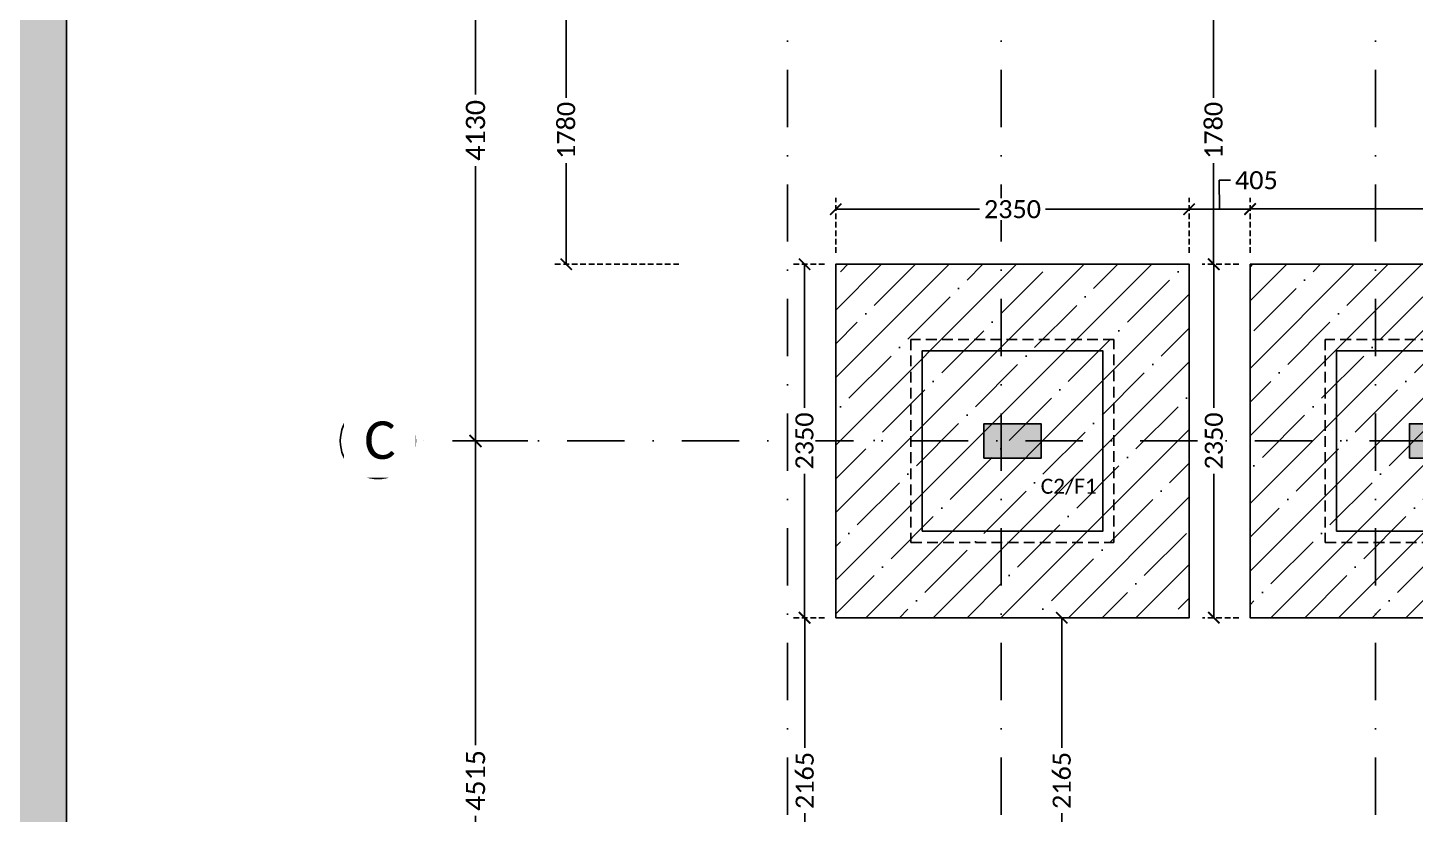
# Model space of a CAD drawing. Header units: millimetres. Extents: x -176651 to 388869, y -18959 to 486614.
# Drawn here: x 216384 to 225611, y 268263 to 273492 of the extents above; entities that cross this region are included whole.
import ezdxf
from ezdxf.xclip import XClip

# ---------------------------------------------------------------- set-up
doc = ezdxf.new("R2010")
doc.units = ezdxf.units.MM
doc.header["$LTSCALE"] = 150
doc.header["$XCLIPFRAME"] = 2
for name, pattern in [('3BHK-W(SB)$0$HIDDEN', [0.375, 0.25, -0.125]), ('DASHDOTX2', [50.8, 25.4, -12.7, 0, -12.7]), ('HIDDEN2', [4.7625, 3.175, -1.5875])]:
    doc.linetypes.add(name, pattern=pattern)
for name, color, linetype in [('ad-Column', 3, 'Continuous'), ('ad-Column Hatch', 125, 'Continuous'), ('ad-Footing line', 2, 'Continuous'), ('ad-Grid', 8, 'DASHDOTX2'), ('ad-PCC line', 8, 'HIDDEN2'), ('ad-Road', 2, 'Continuous'), ('ad-Road Hatch', 8, 'Continuous'), ('ad-Text main', 7, 'Continuous'), ('ad-Wall hatch', 8, 'Continuous')]:
    doc.layers.add(name, color=color, linetype=linetype)
for name, color, linetype, true_color in [('ad-Dimension', 5, 'Continuous', 0x0000ff), ('ad-Footing Excavation', 30, 'Continuous', 0xff7f00), ('ad-Foundation text', 6, 'Continuous', 0xff00ff), ('ad-Plot Boundary', 6, 'Continuous', 0xff00ff)]:
    doc.layers.add(name, color=color, linetype=linetype, true_color=true_color)
doc.styles.get("Standard").update_dxf_attribs({"font": 'calibril.ttf'})
doc.dimstyles.new('A-75-DIM-INT (Framing)', dxfattribs={"dimscale": 100, "dimtxt": 1.6, "dimasz": 1, "dimexe": 1, "dimexo": 1, "dimgap": 0.5, "dimtad": 0, "dimdec": 0, "dimdsep": 46, "dimtxsty": 'Standard', "dimblk": 'ARCHTICK', "dimcen": 0.025, "dimclrd": 5, "dimclre": 5, "dimclrt": 256, "dimazin": 2, "dimtfac": 1, "dimtdec": 0, "dimtmove": 1, "dimatfit": 0, "dimldrblk": 'ARCHTICK', "dimfxl": 1, "dimfxlon": 1, "dimtfill": 1, "dimtolj": 1, "dimtzin": 0, "dimarcsym": 0})
pattern_1 = [(45, (-179236.65, -172034.9), (-224.5064, 224.5064), []), (45, (-179012.14, -172034.9), (-224.5064, 224.5064), [396.875, -79.375, 0, -79.375])]

# ---------------------------------------------------------------- blocks, each defined once
blk = doc.blocks.new('A$C4fb60e89')
at = {"layer": 'ad-Road Hatch', "ltscale": 5, "transparency": 33554687}
h = blk.add_hatch(dxfattribs=at)
h.set_pattern_fill('AR-HBONE', color=256, scale=15)
h.set_pattern_definition([(45, (-193247.7, -428758.8), (0, 2155.2615), [4572, -1524]), (135, (-192170.1, -427681.1), (2e-13, 2155.2615), [4572, -1524])])
h.paths.add_polyline_path([(175594.5, -250241), (169177.9, -249341.1), (167473.5, -249057.1), (167473.5, -138693.9), (101313.5, -138693.9), (101313.5, -199953.9), (101307.7, -237994.6), (101040.4, -268291), (101007.7, -280967.7), (101066.4, -293683.6), (101242.5, -311127.2), (100909.9, -319343.6), (100949.1, -333937.5), (100668.7, -366959.6), (100727.3, -390982.9), (100668.7, -404585.6), (100538.2, -420418.5), (100466.5, -428758.8), (92426.2, -427265.5), (92163.5, -427209.5), (92163.5, -321453.9), (24803.5, -321453.9), (24803.5, -412960.5), (15653.5, -411028.6), (15653.5, -321452.2), (-19535.1, -321452.2), (-34427.5, -319476.7), (-65207.4, -315394.6), (-171770.1, -301268.1), (-185853.9, -298333.1), (-193247.7, -296831.5), (-193244, -292907.6), (-191913.8, -285219.4), (-191838.8, -284678.8), (-183397.4, -286393.2), (-169722.9, -289242.8), (-53141.2, -304697.5), (-18730.1, -309262.2), (15653.3, -309262.2), (15653.5, 703.4), (24803.5, 1114.6), (24803.5, -129543.9), (92163.5, -129543.9), (92163.5, 15133.3), (101313.5, 17712.8), (101313.5, -129543.9), (167473.5, -129543.9), (167473.5, 35551.6), (175738, 37855), (175848.8, 28595.3), (175835.8, 25947.4), (175777.1, 14040.5), (175855.3, 2315.8), (175659.7, -18036.1), (175731.4, -34038.6), (175718.4, -46839.2), (175672.7, -63402.4), (175816.2, -82071.9), (175542.3, -106356), (175490.2, -124640.8), (175574.9, -145018.8), (175731.4, -168892), (175796.6, -181268.8), (175796.6, -192667.4), (175744.5, -208200.3), (175829.2, -223276.8), (175887.9, -234871.1)])
h.paths.add_polyline_path([(24803.5, -309263.9), (92163.5, -309263.9), (92163.5, -138693.9), (24803.5, -138693.9)], flags=16)
at = {"layer": 'ad-Road', "ltscale": 5}
blk.add_lwpolyline([(24803.5, -309263.9), (92163.5, -309263.9), (92163.5, -138693.9), (24803.5, -138693.9)], close=True, dxfattribs=at)
blk = doc.blocks.new('zw$E7CA')
at = {"layer": 'ad-Plot Boundary'}
blk.add_lwpolyline([(0, 0), (33680, 0), (33680, 30050), (0, 30050)], close=True, dxfattribs=at)
blk = doc.blocks.new('zw$A88E')
at = {"layer": 'ad-Plot Boundary', "ltscale": 5}
blk.add_blockref('zw$E7CA', (-150934.5, -206598.9), dxfattribs=at)
blk = doc.blocks.new("Plot's Boundary")
at = {"layer": 'ad-Road', "ltscale": 5}
blk.add_blockref('A$C4fb60e89', (191838.8, 428758.8), dxfattribs=at)
at = {"layer": 'ad-Plot Boundary', "ltscale": 5}
blk.add_blockref('zw$A88E', (367576.8, 466613.8), dxfattribs=at)
blk = doc.blocks.new('_ArchTick')
at = {"color": 0, "linetype": 'ByBlock', "const_width": 0.15}
blk.add_lwpolyline([(-0.5, -0.5), (0.5, 0.5)], dxfattribs=at)
blk = doc.blocks.new('*D379')
at = {"layer": 'ad-Dimension', "lineweight": -2, "transparency": 16777216}
for p, q in [((-3032, 8760), (-3460.2, 8760)), ((-3380.2, 8760), (-3380.2, 6932.9)), ((-3380.2, 4630), (-3380.2, 6457.1)), ((-3132.1, 4630), (-3460.2, 4630))]:
    blk.add_line(p, q, dxfattribs=at)
at = {"layer": 'Defpoints', "color": 0, "transparency": 16777216}
for p in [(-2952, 8760), (-3380.2, 4630), (-3052.1, 4630)]:
    blk.add_point(p, dxfattribs=at)
at = {"layer": 'ad-Dimension', "lineweight": -2, "transparency": 16777216, "xscale": 80, "yscale": 80, "zscale": 80}
for p, rotation in [((-3380.2, 8760), 90), ((-3380.2, 4630), 270)]:
    blk.add_blockref('_ArchTick', p, dxfattribs=dict(at, rotation=rotation))
at = {"layer": 'ad-Dimension', "transparency": 16777216, "insert": (-3380.2, 6695), "char_height": 128, "attachment_point": 5, "rotation": 90, "bg_fill": 3, "box_fill_scale": 1.1, "bg_fill_color": 256, "bg_fill_true_color": 13158600, "bg_fill_transparency": 0}
blk.add_mtext('\\A1;4130', dxfattribs=at)
blk = doc.blocks.new('*D380')
at = {"layer": 'ad-Dimension', "lineweight": -2, "transparency": 16777216}
for p, q in [((-3032, 4630), (-3460.2, 4630)), ((-3380.2, 4630), (-3380.2, 2607.6)), ((-3380.2, 115), (-3380.2, 2137.4)), ((-3132.1, 115), (-3460.2, 115))]:
    blk.add_line(p, q, dxfattribs=at)
at = {"layer": 'Defpoints', "color": 0, "transparency": 16777216}
for p in [(-2952, 4630), (-3380.2, 115), (-3052.1, 115)]:
    blk.add_point(p, dxfattribs=at)
at = {"layer": 'ad-Dimension', "lineweight": -2, "transparency": 16777216, "xscale": 80, "yscale": 80, "zscale": 80}
for p, rotation in [((-3380.2, 4630), 90), ((-3380.2, 115), 270)]:
    blk.add_blockref('_ArchTick', p, dxfattribs=dict(at, rotation=rotation))
at = {"layer": 'ad-Dimension', "transparency": 16777216, "insert": (-3380.2, 2372.5), "char_height": 128, "attachment_point": 5, "rotation": 90, "bg_fill": 3, "box_fill_scale": 1.1, "bg_fill_color": 256, "bg_fill_true_color": 13158600, "bg_fill_transparency": 0}
blk.add_mtext('\\A1;4515', dxfattribs=at)
blk = doc.blocks.new('zw$6AA0')
at = {"layer": 'ad-Column Hatch', "transparency": 33554687}
h = blk.add_hatch(color=256, dxfattribs=at)
h.dxf.hatch_style = 1
h.paths.add_polyline_path([(0, -230), (380, -230), (380, 0), (0, 0)])
at = {"layer": 'ad-Column'}
blk.add_lwpolyline([(0, -230), (380, -230), (380, 0), (0, 0)], close=True, dxfattribs=at)
blk = doc.blocks.new('zw$C199')
at = {"layer": 'ad-Column Hatch', "transparency": 33554687}
h = blk.add_hatch(color=256, dxfattribs=at)
h.dxf.hatch_style = 1
h.paths.add_polyline_path([(0, 0), (230, 0), (230, 230), (0, 230)])
at = {"layer": 'ad-Column'}
blk.add_lwpolyline([(0, 0), (230, 0), (230, 230), (0, 230)], close=True, dxfattribs=at)
blk = doc.blocks.new('1625W_Columns')
at = {"layer": 'ad-Column'}
for name, p, rotation in [('zw$6AA0', (0, 4745), 359.9999999999993), ('zw$C199', (2830, 4515), 359.9999999999999)]:
    blk.add_blockref(name, p, dxfattribs=dict(at, rotation=rotation))
blk = doc.blocks.new('A$C26f4352e')
at = {"layer": 'ad-Foundation text', "insert": (-11555.9, -9294.5), "char_height": 100, "width": 349.312, "attachment_point": 5}
blk.add_mtext('\\pxt5;C2/F1', dxfattribs=at)
blk = doc.blocks.new('A$Cf8271b05')
at = {"layer": 'ad-Footing line'}
for points in [[(-410, -9360), (790, -9360), (790, -8160), (-410, -8160)], [(2345, -9360), (3545, -9360), (3545, -8160), (2345, -8160)]]:
    blk.add_lwpolyline(points, close=True, dxfattribs=at)
at = {"layer": 'ad-PCC line', "ltscale": 0.15}
for points in [[(-485, -9435), (865, -9435), (865, -8085), (-485, -8085)], [(2270, -9435), (3620, -9435), (3620, -8085), (2270, -8085)]]:
    blk.add_lwpolyline(points, close=True, dxfattribs=at)
blk = doc.blocks.new('A$Cc8ad2c65')
at = {"layer": 'ad-Wall hatch', "transparency": 33554687}
h = blk.add_hatch(dxfattribs=at)
h.set_pattern_fill('ANSI35', color=256, scale=50)
h.set_pattern_definition(pattern_1)
h.paths.add_polyline_path([(-985, -9935), (1365, -9935), (1365, -7585), (-985, -7585)])
h = blk.add_hatch(dxfattribs=at)
h.set_pattern_fill('ANSI35', color=256, scale=50)
h.set_pattern_definition(pattern_1)
h.paths.add_polyline_path([(1770, -7585), (6245, -7585), (6245, -9935), (1770, -9935)])
at = {"layer": 'ad-Footing Excavation'}
for points in [[(-985, -9935), (1365, -9935), (1365, -7585), (-985, -7585)], [(1770, -7585), (6245, -7585), (6245, -9935), (1770, -9935)]]:
    blk.add_lwpolyline(points, close=True, dxfattribs=at)
blk = doc.blocks.new('*D31')
at = {"layer": 'ad-Dimension', "linetype": '3BHK-W(SB)$0$HIDDEN', "lineweight": -2, "transparency": 16777216}
for p, q in [((-650, -6485), (-982.5, -6485)), ((-157.5, -8265), (-982.5, -8265))]:
    blk.add_line(p, q, dxfattribs=at)
at = {"layer": 'ad-Dimension', "lineweight": -2, "transparency": 16777216}
for p, q in [((-907.5, -6485), (-907.5, -7158.2)), ((-907.5, -8265), (-907.5, -7591.8))]:
    blk.add_line(p, q, dxfattribs=at)
at = {"layer": 'Defpoints', "color": 0, "transparency": 16777216}
for p in [(-575, -6485), (-907.5, -8265), (885, -8265)]:
    blk.add_point(p, dxfattribs=at)
at = {"layer": 'ad-Dimension', "lineweight": -2, "transparency": 16777216, "xscale": 75, "yscale": 75, "zscale": 75}
for p, rotation in [((-907.5, -6485), 90), ((-907.5, -8265), 270)]:
    blk.add_blockref('_ArchTick', p, dxfattribs=dict(at, rotation=rotation))
at = {"layer": 'ad-Dimension', "transparency": 16777216, "insert": (-907.5, -7375), "char_height": 120, "attachment_point": 5, "rotation": 90, "bg_fill": 3, "box_fill_scale": 1.1, "bg_fill_color": 257, "bg_fill_transparency": 0}
blk.add_mtext('\\A1;1780', dxfattribs=at)
blk = doc.blocks.new('*D41')
at = {"layer": 'ad-Dimension', "linetype": '3BHK-W(SB)$0$HIDDEN', "lineweight": -2, "transparency": 16777216}
for p, q in [((810, -8265), (602.1, -8265)), ((810, -10615), (602.1, -10615))]:
    blk.add_line(p, q, dxfattribs=at)
at = {"layer": 'ad-Dimension', "lineweight": -2, "transparency": 16777216}
for p, q in [((677.1, -8265), (677.1, -9220.4)), ((677.1, -10615), (677.1, -9659.6))]:
    blk.add_line(p, q, dxfattribs=at)
at = {"layer": 'Defpoints', "color": 0, "transparency": 16777216}
for p in [(677.1, -8265), (885, -8265), (885, -10615)]:
    blk.add_point(p, dxfattribs=at)
at = {"layer": 'ad-Dimension', "lineweight": -2, "transparency": 16777216, "xscale": 75, "yscale": 75, "zscale": 75}
for p, rotation in [((677.1, -8265), 90), ((677.1, -10615), 270)]:
    blk.add_blockref('_ArchTick', p, dxfattribs=dict(at, rotation=rotation))
at = {"layer": 'ad-Dimension', "transparency": 16777216, "insert": (677.1, -9440), "char_height": 120, "attachment_point": 5, "rotation": 90, "bg_fill": 3, "box_fill_scale": 1.1, "bg_fill_color": 257, "bg_fill_transparency": 0}
blk.add_mtext('\\A1;2350', dxfattribs=at)
blk = doc.blocks.new('*D42')
at = {"layer": 'ad-Dimension', "linetype": '3BHK-W(SB)$0$HIDDEN', "lineweight": -2, "transparency": 16777216}
for p, q in [((810, -10615), (603.9, -10615)), ((810, -12780), (603.9, -12780))]:
    blk.add_line(p, q, dxfattribs=at)
at = {"layer": 'ad-Dimension', "lineweight": -2, "transparency": 16777216}
for p, q in [((678.9, -10615), (678.9, -11480.5)), ((678.9, -12780), (678.9, -11914.5))]:
    blk.add_line(p, q, dxfattribs=at)
at = {"layer": 'Defpoints', "color": 0, "transparency": 16777216}
for p in [(885, -10615), (678.9, -12780), (885, -12780)]:
    blk.add_point(p, dxfattribs=at)
at = {"layer": 'ad-Dimension', "lineweight": -2, "transparency": 16777216, "xscale": 75, "yscale": 75, "zscale": 75}
for p, rotation in [((678.9, -10615), 90), ((678.9, -12780), 270)]:
    blk.add_blockref('_ArchTick', p, dxfattribs=dict(at, rotation=rotation))
at = {"layer": 'ad-Dimension', "transparency": 16777216, "insert": (678.9, -11697.5), "char_height": 120, "attachment_point": 5, "rotation": 90, "bg_fill": 3, "box_fill_scale": 1.1, "bg_fill_color": 257, "bg_fill_transparency": 0}
blk.add_mtext('\\A1;2165', dxfattribs=at)
blk = doc.blocks.new('*D68')
at = {"layer": 'ad-Dimension', "linetype": '3BHK-W(SB)$0$HIDDEN', "lineweight": -2, "transparency": 16777216}
for p, q in [((2298.8, -10615), (2463.1, -10615)), ((2298.8, -12780), (2463.1, -12780))]:
    blk.add_line(p, q, dxfattribs=at)
at = {"layer": 'ad-Dimension', "lineweight": -2, "transparency": 16777216}
for p, q in [((2388.1, -10615), (2388.1, -11480.5)), ((2388.1, -12780), (2388.1, -11914.5))]:
    blk.add_line(p, q, dxfattribs=at)
at = {"layer": 'Defpoints', "color": 0, "transparency": 16777216}
for p in [(2223.8, -10615), (2223.8, -12780), (2388.1, -12780)]:
    blk.add_point(p, dxfattribs=at)
at = {"layer": 'ad-Dimension', "lineweight": -2, "transparency": 16777216, "xscale": 75, "yscale": 75, "zscale": 75}
for p, rotation in [((2388.1, -10615), 90), ((2388.1, -12780), 270)]:
    blk.add_blockref('_ArchTick', p, dxfattribs=dict(at, rotation=rotation))
at = {"layer": 'ad-Dimension', "transparency": 16777216, "insert": (2388.1, -11697.5), "char_height": 120, "attachment_point": 5, "rotation": 90, "bg_fill": 3, "box_fill_scale": 1.1, "bg_fill_color": 257, "bg_fill_transparency": 0}
blk.add_mtext('\\A1;2165', dxfattribs=at)
blk = doc.blocks.new('*D69')
at = {"layer": 'ad-Dimension', "linetype": '3BHK-W(SB)$0$HIDDEN', "lineweight": -2, "transparency": 16777216}
for p, q in [((3565, -6485), (3322.4, -6485)), ((3565, -8265), (3322.4, -8265))]:
    blk.add_line(p, q, dxfattribs=at)
at = {"layer": 'ad-Dimension', "lineweight": -2, "transparency": 16777216}
for p, q in [((3397.4, -6485), (3397.4, -7158.2)), ((3397.4, -8265), (3397.4, -7591.8))]:
    blk.add_line(p, q, dxfattribs=at)
at = {"layer": 'Defpoints', "color": 0, "transparency": 16777216}
for p in [(3397.4, -6485), (3640, -6485), (3640, -8265)]:
    blk.add_point(p, dxfattribs=at)
at = {"layer": 'ad-Dimension', "lineweight": -2, "transparency": 16777216, "xscale": 75, "yscale": 75, "zscale": 75}
for p, rotation in [((3397.4, -6485), 90), ((3397.4, -8265), 270)]:
    blk.add_blockref('_ArchTick', p, dxfattribs=dict(at, rotation=rotation))
at = {"layer": 'ad-Dimension', "transparency": 16777216, "insert": (3397.4, -7375), "char_height": 120, "attachment_point": 5, "rotation": 90, "bg_fill": 3, "box_fill_scale": 1.1, "bg_fill_color": 257, "bg_fill_transparency": 0}
blk.add_mtext('\\A1;1780', dxfattribs=at)
blk = doc.blocks.new('*D76')
at = {"layer": 'ad-Dimension', "linetype": '3BHK-W(SB)$0$HIDDEN', "lineweight": -2, "transparency": 16777216}
for p, q in [((3640, -8190), (3640, -7822.5)), ((8115, -8190), (8115, -7822.5))]:
    blk.add_line(p, q, dxfattribs=at)
at = {"layer": 'ad-Dimension', "lineweight": -2, "transparency": 16777216}
for p, q in [((3640, -7897.5), (5657.1, -7897.5)), ((8115, -7897.5), (6097.9, -7897.5))]:
    blk.add_line(p, q, dxfattribs=at)
at = {"layer": 'Defpoints', "color": 0, "transparency": 16777216}
for p in [(3640, -7897.5), (3640, -8265), (8115, -8265)]:
    blk.add_point(p, dxfattribs=at)
at = {"layer": 'ad-Dimension', "lineweight": -2, "transparency": 16777216, "xscale": 75, "yscale": 75, "zscale": 75, "rotation": 180}
blk.add_blockref('_ArchTick', (3640, -7897.5), dxfattribs=at)
at = {"layer": 'ad-Dimension', "lineweight": -2, "transparency": 16777216, "xscale": 75, "yscale": 75, "zscale": 75}
blk.add_blockref('_ArchTick', (8115, -7897.5), dxfattribs=at)
at = {"layer": 'ad-Dimension', "transparency": 16777216, "insert": (5877.5, -7897.5), "char_height": 120, "attachment_point": 5, "bg_fill": 3, "box_fill_scale": 1.1, "bg_fill_color": 257, "bg_fill_transparency": 0}
blk.add_mtext('\\A1;4475', dxfattribs=at)
blk = doc.blocks.new('*D77')
at = {"layer": 'ad-Dimension', "lineweight": -2, "transparency": 16777216}
for p, q in [((3509.5, -7706.8), (3434.5, -7706.8)), ((3434.5, -7706.8), (3437.5, -7899.4)), ((3235, -7899.4), (3640, -7899.4))]:
    blk.add_line(p, q, dxfattribs=at)
at = {"layer": 'ad-Dimension', "linetype": '3BHK-W(SB)$0$HIDDEN', "lineweight": -2, "transparency": 16777216}
for p, q in [((3235, -8190), (3235, -7824.4)), ((3640, -8190), (3640, -7824.4))]:
    blk.add_line(p, q, dxfattribs=at)
at = {"layer": 'Defpoints', "color": 0, "transparency": 16777216}
for p in [(3640, -7899.4), (3235, -8265), (3640, -8265)]:
    blk.add_point(p, dxfattribs=at)
at = {"layer": 'ad-Dimension', "lineweight": -2, "transparency": 16777216, "xscale": 75, "yscale": 75, "zscale": 75, "rotation": 180}
blk.add_blockref('_ArchTick', (3235, -7899.4), dxfattribs=at)
at = {"layer": 'ad-Dimension', "lineweight": -2, "transparency": 16777216, "xscale": 75, "yscale": 75, "zscale": 75}
blk.add_blockref('_ArchTick', (3640, -7899.4), dxfattribs=at)
at = {"layer": 'ad-Dimension', "transparency": 16777216, "insert": (3682, -7706.8), "char_height": 120, "attachment_point": 5, "bg_fill": 3, "box_fill_scale": 1.1, "bg_fill_color": 257, "bg_fill_transparency": 0}
blk.add_mtext('\\A1;405', dxfattribs=at)
blk = doc.blocks.new('*D78')
at = {"layer": 'ad-Dimension', "linetype": '3BHK-W(SB)$0$HIDDEN', "lineweight": -2, "transparency": 16777216}
for p, q in [((885, -8190), (885, -7824.4)), ((3235, -8190), (3235, -7824.4))]:
    blk.add_line(p, q, dxfattribs=at)
at = {"layer": 'ad-Dimension', "lineweight": -2, "transparency": 16777216}
for p, q in [((885, -7899.4), (1840.4, -7899.4)), ((3235, -7899.4), (2279.6, -7899.4))]:
    blk.add_line(p, q, dxfattribs=at)
at = {"layer": 'Defpoints', "color": 0, "transparency": 16777216}
for p in [(885, -7899.4), (885, -8265), (3235, -8265)]:
    blk.add_point(p, dxfattribs=at)
at = {"layer": 'ad-Dimension', "lineweight": -2, "transparency": 16777216, "xscale": 75, "yscale": 75, "zscale": 75, "rotation": 180}
blk.add_blockref('_ArchTick', (885, -7899.4), dxfattribs=at)
at = {"layer": 'ad-Dimension', "lineweight": -2, "transparency": 16777216, "xscale": 75, "yscale": 75, "zscale": 75}
blk.add_blockref('_ArchTick', (3235, -7899.4), dxfattribs=at)
at = {"layer": 'ad-Dimension', "transparency": 16777216, "insert": (2060, -7899.4), "char_height": 120, "attachment_point": 5, "bg_fill": 3, "box_fill_scale": 1.1, "bg_fill_color": 257, "bg_fill_transparency": 0}
blk.add_mtext('\\A1;2350', dxfattribs=at)
blk = doc.blocks.new('*D91')
at = {"layer": 'ad-Dimension', "linetype": '3BHK-W(SB)$0$HIDDEN', "lineweight": -2, "transparency": 16777216}
for p, q in [((3565, -8265), (3324.3, -8265)), ((3565, -10615), (3324.3, -10615))]:
    blk.add_line(p, q, dxfattribs=at)
at = {"layer": 'ad-Dimension', "lineweight": -2, "transparency": 16777216}
for p, q in [((3399.3, -8265), (3399.3, -9220.4)), ((3399.3, -10615), (3399.3, -9659.6))]:
    blk.add_line(p, q, dxfattribs=at)
at = {"layer": 'Defpoints', "color": 0, "transparency": 16777216}
for p in [(3399.3, -8265), (3640, -8265), (3640, -10615)]:
    blk.add_point(p, dxfattribs=at)
at = {"layer": 'ad-Dimension', "lineweight": -2, "transparency": 16777216, "xscale": 75, "yscale": 75, "zscale": 75}
for p, rotation in [((3399.3, -8265), 90), ((3399.3, -10615), 270)]:
    blk.add_blockref('_ArchTick', p, dxfattribs=dict(at, rotation=rotation))
at = {"layer": 'ad-Dimension', "transparency": 16777216, "insert": (3399.3, -9440), "char_height": 120, "attachment_point": 5, "rotation": 90, "bg_fill": 3, "box_fill_scale": 1.1, "bg_fill_color": 257, "bg_fill_transparency": 0}
blk.add_mtext('\\A1;2350', dxfattribs=at)
blk = doc.blocks.new('1625W_Grid')
at = {"layer": 'ad-Grid', "ltscale": 0.1}
for points in [[(-1305, -3190), (-1305, 15870)], [(115, -3190), (115, 15870)], [(2605, -3190), (2605, 15870)]]:
    blk.add_lwpolyline(points, dxfattribs=at)
at = {"layer": 'ad-Grid', "color": 7, "linetype": 'ByBlock'}
blk.add_circle((-4030, 4630), 250, dxfattribs=at)
at = {"layer": 'ad-Text main', "insert": (-4016.5, 4634), "char_height": 250, "width": 227.385, "attachment_point": 5, "bg_fill": 2}
blk.add_mtext('{\\fCalibri|b0|i0|c0|p34;C}', dxfattribs=at)
at = {"layer": 'ad-Grid', "ltscale": 0.1}
blk.add_lwpolyline([(15900, 4630), (-3780, 4630)], dxfattribs=at)
at = {"layer": 'ad-Dimension'}
dim = blk.add_linear_dim(base=(-3380.2, 4630), p1=(-2952, 8760), p2=(-3052.1, 4630), angle=90, dimstyle='A-75-DIM-INT (Framing)', override={"dimscale": 80, "dimblk": 'ArchTick', "dimclrd": 256, "dimclre": 256, "dimfxl": 10, "dimtfill": 1, "dimtfillclr": 0}, dxfattribs=at)
dim.commit()
dim.dimension.update_dxf_attribs({"geometry": '*D379', "text_midpoint": (-3380.2, 6695)})
dim = blk.add_linear_dim(base=(-3380.2, 115), p1=(-2952, 4630), p2=(-3052.1, 115), angle=90, dimstyle='A-75-DIM-INT (Framing)', override={"dimscale": 80, "dimblk": 'ArchTick', "dimclrd": 256, "dimclre": 256, "dimfxl": 10, "dimtfill": 1, "dimtfillclr": 0}, dxfattribs=at)
dim.commit()
dim.dimension.update_dxf_attribs({"geometry": '*D380', "text_midpoint": (-3380.2, 2372.5)})
blk = doc.blocks.new('1625W_Footing Layout')
ref = blk.add_blockref("Plot's Boundary", (0, 0))
XClip(ref).set_block_clipping_path([(211642.2775057808, 255014.8999686334), (255322.2775057808, 295064.8999686334)])
blk.add_blockref('1625W_Grid', (222742.3, 266114.9))
for name, p in [('A$Cf8271b05', (222742.3, 279504.9)), ('1625W_Columns', (222742.3, 266114.9))]:
    blk.add_blockref(name, p)
at = {"layer": 'ad-Foundation text'}
blk.add_blockref('A$C26f4352e', (234862.3, 279734.9), dxfattribs=at)
blk = doc.blocks.new('A$C67460cae')
at = {"layer": 'ad-Dimension'}
for base, p1, p2, picture, middle in [((-907.5, -8265), (-575, -6485), (885, -8265), '*D31', (-907.5, -7375)), ((2388.1, -12780), (2223.8, -10615), (2223.8, -12780), '*D68', (2388.1, -11697.5))]:
    dim = blk.add_linear_dim(base=base, p1=p1, p2=p2, angle=90, dimstyle='A-75-DIM-INT (Framing)', override={"dimscale": 75, "dimclrd": 256, "dimclre": 256, "dimfxl": 10}, dxfattribs=at)
    dim.commit()
    dim.dimension.update_dxf_attribs({"geometry": picture, "text_midpoint": middle})
dim = blk.add_linear_dim(base=(3640, -7897.5), p1=(8115, -8265), p2=(3640, -8265), dimstyle='A-75-DIM-INT (Framing)', override={"dimscale": 75, "dimclrd": 256, "dimclre": 256, "dimfxl": 10}, dxfattribs=at)
dim.commit()
dim.dimension.update_dxf_attribs({"geometry": '*D76', "text_midpoint": (5877.5, -7897.5)})
dim = blk.add_linear_dim(base=(3640, -7899.4), p1=(3235, -8265), p2=(3640, -8265), dimstyle='A-75-DIM-INT (Framing)', override={"dimscale": 75, "dimclrd": 256, "dimclre": 256, "dimfxl": 10}, dxfattribs=at)
dim.commit()
dim.dimension.update_dxf_attribs({"geometry": '*D77', "text_midpoint": (3547, -7706.8), "dimtype": 128})
dim = blk.add_linear_dim(base=(677.1, -8265), p1=(885, -10615), p2=(885, -8265), angle=90, dimstyle='A-75-DIM-INT (Framing)', override={"dimscale": 75, "dimclrd": 256, "dimclre": 256, "dimfxl": 10}, dxfattribs=at)
dim.commit()
dim.dimension.update_dxf_attribs({"geometry": '*D41', "text_midpoint": (677.1, -9440)})
dim = blk.add_linear_dim(base=(885, -7899.4), p1=(3235, -8265), p2=(885, -8265), dimstyle='A-75-DIM-INT (Framing)', override={"dimscale": 75, "dimclrd": 256, "dimclre": 256, "dimfxl": 10}, dxfattribs=at)
dim.commit()
dim.dimension.update_dxf_attribs({"geometry": '*D78', "text_midpoint": (2060, -7899.4)})
dim = blk.add_linear_dim(base=(678.9, -12780), p1=(885, -10615), p2=(885, -12780), angle=90, dimstyle='A-75-DIM-INT (Framing)', override={"dimscale": 75, "dimclrd": 256, "dimclre": 256, "dimfxl": 10}, dxfattribs=at)
dim.commit()
dim.dimension.update_dxf_attribs({"geometry": '*D42', "text_midpoint": (678.9, -11697.5)})
dim = blk.add_linear_dim(base=(3399.3, -8265), p1=(3640, -10615), p2=(3640, -8265), angle=90, dimstyle='A-75-DIM-INT (Framing)', override={"dimscale": 75, "dimclrd": 256, "dimclre": 256, "dimfxl": 10}, dxfattribs=at)
dim.commit()
dim.dimension.update_dxf_attribs({"geometry": '*D91', "text_midpoint": (3399.3, -9440)})
dim = blk.add_linear_dim(base=(3397.4, -6485), p1=(3640, -8265), p2=(3640, -6485), angle=90, dimstyle='A-75-DIM-INT (Framing)', override={"dimscale": 75, "dimclrd": 256, "dimclre": 256, "dimfxl": 10}, dxfattribs=at)
dim.commit()
dim.dimension.update_dxf_attribs({"geometry": '*D69', "text_midpoint": (3397.4, -7375)})

msp = doc.modelspace()

# ---------------------------------------------------------------- block references
ref = msp.add_blockref('1625W_Footing Layout', (0, 0))
XClip(ref).set_block_clipping_path([(-176651.2716480088, -2838.4650931536), (388868.7283519913, 486613.8052760336)])

# ---------------------------------------------------------------- next in the draw order: block references
at = {"layer": 'ad-Footing Excavation'}
msp.add_blockref('A$Cc8ad2c65', (222742.3, 279504.9), dxfattribs=at)

# ---------------------------------------------------------------- next in the draw order: block references
at = {"layer": 'ad-Dimension'}
msp.add_blockref('A$C67460cae', (220872.3, 280184.9), dxfattribs=at)

doc.saveas('drawing.dxf')
